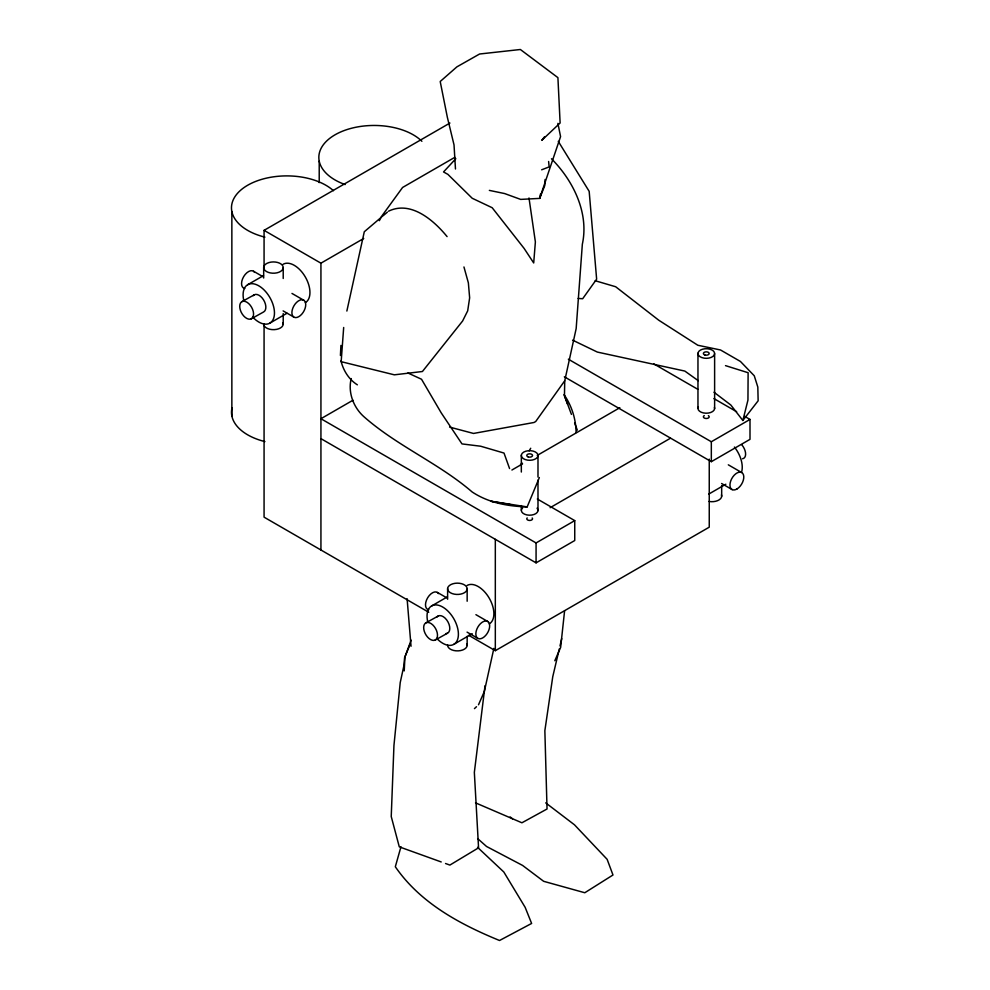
<?xml version="1.0" encoding="UTF-8"?>
<svg xmlns="http://www.w3.org/2000/svg" width="990" height="990" viewBox="0 0 990 990"><rect width="100%" height="100%" fill="white"/><g stroke="black" fill="none" stroke-linecap="round" stroke-linejoin="round"><path stroke-width="1.49" d="M571.428 414.377L564.461 395.765L564.733 380.791L576.168 328.569L582.343 244.233C589.161 212.85 573.26 180.687 551.455 158.771M545.082 179.512L544.76 185.6L539.661 198.396L520.653 199.398L504.615 193.557L489.345 190.389M343.679 327.48L341.166 361.672L394.342 374.826L422.421 371.51L462.627 320.97L467.688 310.835L469.644 297.841L468.369 282.88L463.951 266.966M564.585 610.904L560.637 647.448L554.808 660.726M340.919 345.423L340.424 355.497M485.026 685.724L474.346 772.386L478.566 847.811L449.893 865.074L445.55 863.515M540.503 193.941L539.661 198.396L560.575 136.62L557.902 123.354M346.859 311.046L364.295 231.747L381.793 216.86M493.874 648.363L484.333 691.503L478.504 704.781M559.3 648.883L552.754 676.727L544.859 730.682L547.037 808.991L521.916 822.789L475.522 802.853M559.994 645.95L561.714 638.624M351.227 378.564C347.725 392.424 353.492 407.509 364.035 416.815C397.213 446.045 438.842 463.246 472.156 491.968C488.664 502.883 507.721 506.274 527.163 506.905L539.352 477.564M714 392.238L730.83 405.021L742.859 420.478L747.945 400.108L748.118 372.723L725.509 365.632M400.962 846.759L395.319 866.757C420.28 903.016 459.768 924.202 499.542 940.5L531.618 923.447L525.158 907.347L503.811 871.992L477.539 847.316M411.122 640.134L404.947 657.014L404.217 670.911M410.12 644.218L404.588 657.645L403.871 665.849L400.22 682.593L393.946 745.47L391.236 816.527L399.292 846.846L441.218 861.956M379.356 220.683L381.323 216.736L402.584 187.469L454.818 157.323M520.319 465.473L521.916 462.825M529.118 450.908L530.714 448.26M564.733 380.791L535.714 421.505L534.031 422.482L473.517 433.447L449.633 427.098M742.859 420.478L758.142 400.789L757.82 387.065L754.269 375.792L740.433 361.461L720.522 349.977L697.839 345.262L658.771 320.228L615.656 286.741L595.213 280.739M544.525 136.806L541.778 140.333L560.117 122.995L557.914 77.641L520.369 49.5L479.593 54.005L456.897 66.862L440.204 81.502L447.332 117.191L454.026 144.899L455.474 168.993M455.821 158.685L443.532 171.951L447.876 174.351L472.205 198.26L492.179 207.727L524.118 248.416L533.697 262.956L535.38 241.919L528.994 197.963M474.457 708.617L476.487 706.699M382.92 215.919L387.375 212.157M388.501 211.217C410.739 200.302 433.694 220.164 447.084 236.61M264.07 267.362L264.07 230.348L449.918 123.057M247.686 284.724L263.464 275.628M264.07 230.348L320.933 263.179L363.714 238.479M269.886 323.124L286.964 313.261M352.935 400.245L320.933 418.721L536.073 542.941L574.745 520.616L574.745 540.528L536.073 562.852L320.933 438.644M511.917 470.015L522.572 463.852M537.236 455.4L619.827 407.719M550.143 507.684L670.477 438.211M568.347 359.197L711.327 441.75L749.999 419.426L749.999 439.35L711.327 461.674L564.337 376.806M431.628 605.954L447.393 596.846M708.729 494.097L725.818 484.234M453.816 644.341L472.218 633.724M468.703 635.308L495.322 650.678L709.248 527.175L709.248 459.125M242.067 301.566L254.356 294.748M251.237 318.842A9.776 5.754 61 0 0 248.837 303.707A9.776 5.754 61 0 0 239.865 308.076A9.776 5.754 61 0 0 251.237 318.842L263.526 312.011A9.776 5.754 61 0 0 263.476 299.747A9.776 5.754 61 0 0 253.18 295.688M425.997 622.797L438.298 615.966M435.167 640.06A9.776 5.754 61 0 0 432.779 624.925A9.776 5.754 61 0 0 423.807 629.293A9.776 5.754 61 0 0 435.167 640.06L447.468 633.241M541.654 169.797L549.153 166.902L548.609 161.494M578.135 298.435L582.664 298.745L596.636 279.155L589.174 191.342L558.261 141.335M527.163 506.905L491.139 501.286L510.605 504.603M407.917 372.982L421.53 379.257L441.231 412.88L461.996 443.916L480.645 446.218L504.009 453.061L509.565 468.542M572.591 340.139L597.341 352.069L684.82 371.064L698.247 380.667M653.784 363.875L697.876 389.342M713.914 398.599L736.634 411.716M744.653 416.345L749.999 419.426M728.306 464.817L741.56 472.465M721.599 483.504L732.192 489.629M253.564 271.26L262.833 276.618M291.976 293.436L303.905 300.329A9.776 5.643 -60 0 1 300.329 315.587A9.776 5.643 -60 0 1 292.211 310.093A9.776 5.643 -60 0 1 303.905 300.329M283.128 310.897L293.721 317.01M537.322 499.01L574.745 520.616M437.506 592.49L446.775 597.836M475.918 614.666L487.847 621.547A9.776 5.643 -60 0 1 484.259 636.817A9.776 5.643 -60 0 1 476.153 631.323A9.776 5.643 -60 0 1 487.847 621.547M467.07 632.127L477.663 638.241M428.757 612.253L264.07 517.164L264.07 324.411M357.365 384.838C348.925 379.504 343.258 370.507 341.006 360.892M545.7 802.865L574.472 824.806L607.13 859.32L612.983 874.999L584.793 892.745L543.659 881.31L522.609 865.446L486.548 846.475L477.65 838.604M510.159 816.911L512.498 818.829M564.003 394.602C571.7 405.653 575.945 419.042 576.081 432.519M564.461 395.765L567.592 404.118M574.633 422.978L577.318 430.13M407.1 598.727L411.036 646.272M721.673 485.607L721.673 496.287M714.619 353.727A8.341 4.814 0 0 1 701.786 357.563A8.341 4.814 0 0 1 702.467 349.235A8.341 4.814 0 0 1 714.619 353.727L714.619 408.635M711.327 441.75L711.327 461.674M697.962 353.282L697.962 408.189M537.991 455.709A8.341 4.814 0 0 1 525.158 459.533A8.341 4.814 0 0 1 525.826 451.205A8.341 4.814 0 0 1 537.991 455.709L537.991 477.056M537.991 480.113L537.991 510.617M536.073 542.941L536.073 562.852M521.334 455.264L521.334 472.032M521.334 505.593L521.334 510.159M495.322 539.327L495.322 650.678M467.156 589.025A9.776 5.643 0 0 1 452.145 593.567A9.776 5.643 0 0 1 452.851 583.791A9.776 5.643 0 0 1 467.156 589.025L467.156 601.239M467.156 636.323L467.156 645.48M447.616 588.567L447.616 599.235M320.933 263.179L320.933 549.995M319.213 161.11L319.213 182.63M283.214 267.807A9.776 5.643 0 0 1 268.203 272.337A9.776 5.643 0 0 1 268.909 262.573A9.776 5.643 0 0 1 283.214 267.807L283.214 278.487M283.214 313.57L283.214 324.25M263.674 267.337L263.674 278.017M231.858 211.538L231.858 415.998M437.11 616.918A9.776 5.754 61 0 1 448.062 622.079A9.776 5.754 61 0 1 445.97 633.6M427.581 621.114A22.176 12.796 60 0 1 442.023 606.66A22.176 12.796 60 0 1 458.172 637.189A22.176 12.796 60 0 1 436.739 638.426M467.107 585.461A22.176 12.796 60 0 1 489.283 598.245A22.176 12.796 60 0 1 489.308 623.861M428.707 609.716A9.776 5.643 -60 0 1 427.729 597.663A9.776 5.643 -60 0 1 438.545 593.592M466.933 644.007A9.776 5.643 0 0 1 458.259 650.863A9.776 5.643 0 0 1 447.616 645.01M243.639 299.883A22.176 12.796 60 0 1 258.081 285.429A22.176 12.796 60 0 1 274.23 315.971A22.176 12.796 60 0 1 252.797 317.196M283.165 264.243A22.176 12.796 60 0 1 305.341 277.014A22.176 12.796 60 0 1 305.365 302.631M244.778 288.486A9.776 5.643 -60 0 1 243.788 276.433A9.776 5.643 -60 0 1 254.603 272.374M282.992 322.777A9.776 5.643 0 0 1 274.317 329.645A9.776 5.643 0 0 1 263.674 323.779M741.795 444.795A9.776 5.532 59.1 0 1 742.512 458.766M734.419 447.059A22.176 12.796 60 0 1 741.708 471.648M721.45 494.827A9.776 5.643 0 0 1 708.988 501.447M264.912 441.589A55.304 31.928 0 0 1 232.068 407.657M264.912 237.142A55.304 31.928 0 0 1 244.691 187.11A55.304 31.928 0 0 1 333.457 190.699M345.126 184.561A55.304 31.928 0 0 1 335.499 134.541A55.304 31.928 0 0 1 421.889 141.285M708.37 415.651A2.896 1.671 0 0 1 708.296 418.015A2.896 1.671 0 0 1 704.199 417.966A2.896 1.671 0 0 1 704.286 415.602M714.434 407.385A8.341 4.814 0 0 1 705.907 413.214A8.341 4.814 0 0 1 698.346 406.952M532.187 517.98A2.896 1.671 0 0 1 529.601 520.455A2.896 1.671 0 0 1 527.187 517.918M537.063 508.179A8.341 4.814 0 0 1 529.266 515.196A8.341 4.814 0 0 1 522.646 507.796M737.154 488.862A9.776 5.643 -60 0 0 742.71 473.393A9.776 5.643 -60 0 0 730.744 480.88A9.776 5.643 -60 0 0 737.154 488.862M704.793 354.94A2.896 1.671 0 0 0 709.174 353.541A2.896 1.671 0 0 0 704.892 352.044A2.896 1.671 0 0 0 704.793 354.94M528.165 456.91A2.896 1.671 0 0 0 532.546 455.524A2.896 1.671 0 0 0 528.264 454.026A2.896 1.671 0 0 0 528.165 456.91"/></g></svg>
